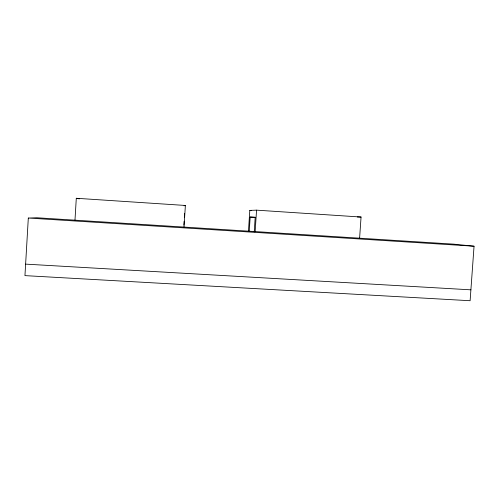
<?xml version="1.0" encoding="UTF-8"?>
<svg xmlns="http://www.w3.org/2000/svg" width="499" height="499" viewBox="0 0 499 499"><rect width="100%" height="100%" fill="white"/><g stroke="black" fill="none" stroke-linecap="round" stroke-linejoin="round"><path stroke-width="0.75" d="M28.312 218.044L24.95 275.623L470.114 300.729L474.05 246.213L453.678 244.142L36.814 217.757L28.312 218.044L474.05 246.213M74.987 220.053L76.291 198.271L185.379 205.463L184.019 226.958M183.875 225.08L184.119 221.194M184.368 217.308L184.611 213.422M248.446 231.374L249.812 210.391L256.555 210.154L361.058 217.04L359.623 237.917M249.232 231.411L250.167 217.059L255.195 217.233L254.241 231.873M255.139 231.767L256.555 210.154M184.025 205.831L185.379 205.463M357.309 216.978L361.058 217.04M25.624 264.127L470.9 289.838M250.167 217.059L255.6 217.408M249.812 210.391L251.365 210.491M76.291 198.271L79.329 198.87"/></g></svg>
